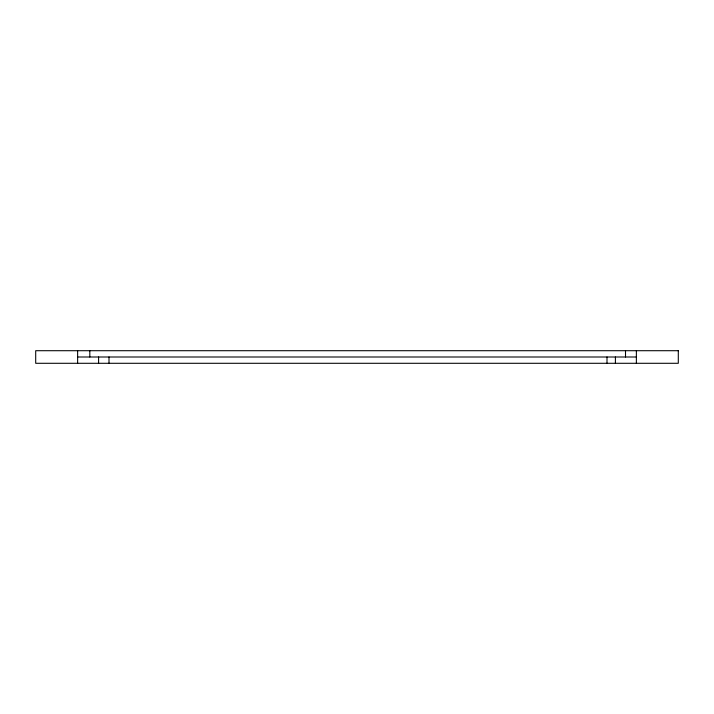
<?xml version="1.0" encoding="UTF-8"?>
<svg xmlns="http://www.w3.org/2000/svg" width="714" height="714" viewBox="0 0 714 714"><rect width="100%" height="100%" fill="white"/><g stroke="black" fill="none" stroke-linecap="round" stroke-linejoin="round"><path stroke-width="1.07" d="M77.63 357L636.37 357M636.37 350.708L636.37 363.292M625.509 350.708L625.509 357M615.406 357L615.406 363.292M606.998 357L606.998 363.292M109.001 357L109.001 363.292M98.594 357L98.594 363.292M89.821 350.708L89.821 357M77.63 350.708L77.63 363.292M678.3 350.708L35.7 350.708L35.7 363.292L678.3 363.292L678.3 350.708"/></g></svg>
